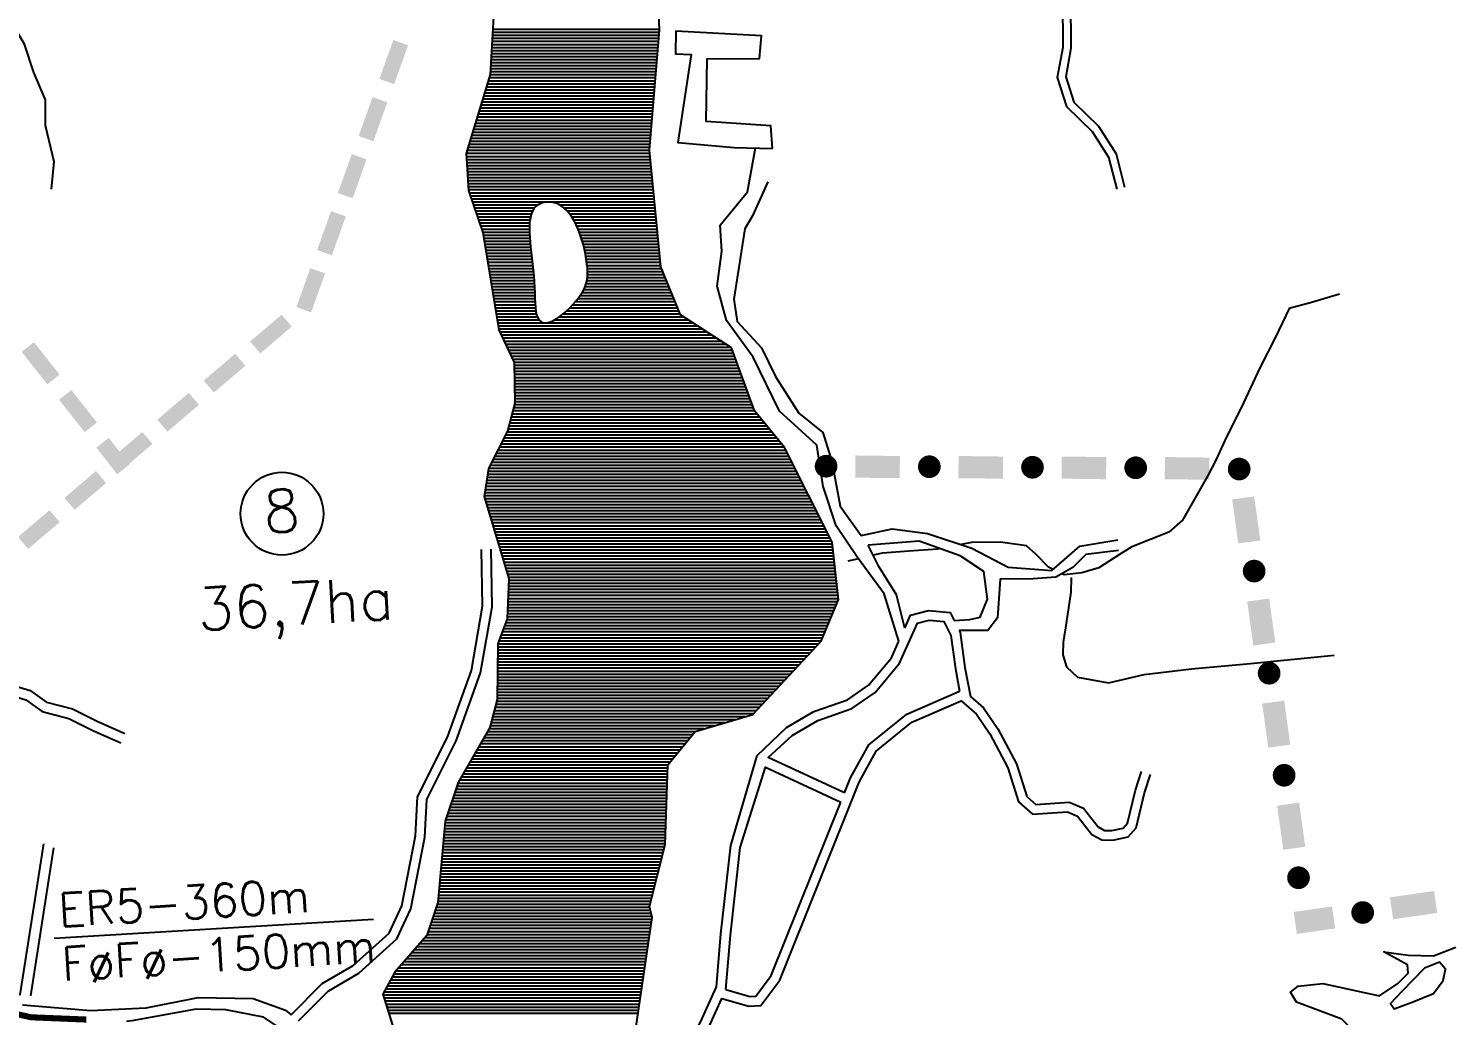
# Model space of a CAD drawing. Extents: x 682046 to 690153, y 7551609 to 7556947.
# Drawn here: x 687731 to 688903, y 7552521 to 7553336 of the extents above; entities that cross this region are included whole.
import ezdxf
from ezdxf.enums import TextEntityAlignment as Align

# ---------------------------------------------------------------- set-up
doc = ezdxf.new("R2010")
doc.units = 0
doc.header["$LTSCALE"] = 80
doc.header["$MEASUREMENT"] = 0
doc.linetypes.add('HIDDEN', pattern=[0.375, 0.25, -0.125])
for name, color, linetype in [('ESTACAO', 5, 'CONTINUOUS'), ('HATCH', 150, 'CONTINUOUS'), ('LIMITE-BACIA', 3, 'CONTINUOUS'), ('LIMITE-PROJETO', 1, 'CONTINUOUS'), ('RIO', 4, 'CONTINUOUS'), ('RODOVIA', 1, 'CONTINUOUS'), ('RUA', 7, 'CONTINUOUS'), ('TEXTO', 5, 'CONTINUOUS'), ('TEXTO2', 5, 'CONTINUOUS')]:
    doc.layers.add(name, color=color, linetype=linetype)
doc.styles.get("Standard").update_dxf_attribs({"font": 'ROMANSBR.SHX'})

# ---------------------------------------------------------------- blocks, each defined once
blk = doc.blocks.new('*X11')
at = {"layer": 'HATCH', "color": 0}
for p, q in [((688251.819281, 7553327.5), (688114.487858, 7553327.5)), ((688252.027208, 7553330), (688114.63267, 7553330)), ((688252.235134, 7553332.5), (688114.777482, 7553332.5)), ((688252.386037, 7553335), (688114.922293, 7553335)), ((688250.779648, 7553315), (688113.7638, 7553315)), ((688250.987575, 7553317.5), (688113.908612, 7553317.5)), ((688251.195501, 7553320), (688114.053423, 7553320)), ((688251.403428, 7553322.5), (688114.198235, 7553322.5)), ((688251.611354, 7553325), (688114.343047, 7553325)), ((688249.740015, 7553302.5), (688113.039741, 7553302.5)), ((688249.947942, 7553305), (688113.184553, 7553305)), ((688250.155868, 7553307.5), (688113.329365, 7553307.5)), ((688250.363795, 7553310), (688113.474177, 7553310)), ((688250.571721, 7553312.5), (688113.618988, 7553312.5)), ((688248.908309, 7553292.5), (688111.114889, 7553292.5)), ((688249.116235, 7553295), (688111.874272, 7553295)), ((688249.324162, 7553297.5), (688112.633655, 7553297.5)), ((688249.532088, 7553300), (688112.89493, 7553300)), ((688247.868676, 7553280), (688107.317976, 7553280)), ((688248.076602, 7553282.5), (688108.077358, 7553282.5)), ((688248.284529, 7553285), (688108.836741, 7553285)), ((688248.492455, 7553287.5), (688109.596124, 7553287.5)), ((688248.700382, 7553290), (688110.355507, 7553290)), ((688246.829043, 7553267.5), (688103.521062, 7553267.5)), ((688247.036969, 7553270), (688104.280445, 7553270)), ((688247.244896, 7553272.5), (688105.039827, 7553272.5)), ((688247.452822, 7553275), (688105.79921, 7553275)), ((688247.660749, 7553277.5), (688106.558593, 7553277.5)), ((688245.997336, 7553257.5), (688100.483531, 7553257.5)), ((688246.205263, 7553260), (688101.242914, 7553260)), ((688246.413189, 7553262.5), (688102.002296, 7553262.5)), ((688246.621116, 7553265), (688102.761679, 7553265)), ((688244.957703, 7553245), (688096.686617, 7553245)), ((688245.16563, 7553247.5), (688097.446, 7553247.5)), ((688245.373556, 7553250), (688098.205382, 7553250)), ((688245.581483, 7553252.5), (688098.964765, 7553252.5)), ((688245.78941, 7553255), (688099.724148, 7553255)), ((688244.454011, 7553232.5), (688092.902317, 7553232.5)), ((688244.209253, 7553235), (688093.649086, 7553235)), ((688244.333923, 7553237.5), (688094.408469, 7553237.5)), ((688244.54185, 7553240), (688095.167851, 7553240)), ((688244.749777, 7553242.5), (688095.927234, 7553242.5)), ((688244.698769, 7553230), (688093.069648, 7553230)), ((688244.943528, 7553227.5), (688093.236979, 7553227.5)), ((688245.188286, 7553225), (688093.40431, 7553225)), ((688245.433044, 7553222.5), (688093.571641, 7553222.5)), ((688245.677803, 7553220), (688093.738973, 7553220)), ((688245.922561, 7553217.5), (688093.906304, 7553217.5)), ((688246.167319, 7553215), (688094.073635, 7553215)), ((688246.412078, 7553212.5), (688094.240966, 7553212.5)), ((688246.656836, 7553210), (688094.408297, 7553210)), ((688246.901595, 7553207.5), (688094.575629, 7553207.5)), ((688247.146353, 7553205), (688094.74296, 7553205)), ((688247.391111, 7553202.5), (688094.910291, 7553202.5)), ((688247.63587, 7553200), (688095.667966, 7553200)), ((688247.880628, 7553197.5), (688096.502034, 7553197.5)), ((688248.125386, 7553195), (688097.336103, 7553195)), ((688160.697822, 7553192.5), (688098.170171, 7553192.5)), ((688151.924431, 7553190), (688099.004239, 7553190)), ((688149.214538, 7553187.5), (688099.838308, 7553187.5)), ((688147.708876, 7553185), (688100.672376, 7553185)), ((688248.370145, 7553192.5), (688161.820357, 7553192.5)), ((688248.614903, 7553190), (688170.333825, 7553190)), ((688248.859661, 7553187.5), (688173.796623, 7553187.5)), ((688249.10442, 7553185), (688176.358709, 7553185)), ((688146.724295, 7553182.5), (688101.506445, 7553182.5)), ((688146.031995, 7553180), (688102.340513, 7553180)), ((688145.551399, 7553177.5), (688103.174582, 7553177.5)), ((688145.261513, 7553175), (688104.00865, 7553175)), ((688249.349178, 7553182.5), (688178.433863, 7553182.5)), ((688249.593936, 7553180), (688180.21499, 7553180)), ((688249.838695, 7553177.5), (688181.749517, 7553177.5)), ((688250.083453, 7553175), (688183.097229, 7553175)), ((688145.10227, 7553172.5), (688104.842719, 7553172.5)), ((688145.048368, 7553170), (688105.676787, 7553170)), ((688145.096969, 7553167.5), (688106.510749, 7553167.5)), ((688145.213823, 7553165), (688106.924685, 7553165)), ((688145.380512, 7553162.5), (688107.338622, 7553162.5)), ((688250.328211, 7553172.5), (688184.312592, 7553172.5)), ((688250.57297, 7553170), (688185.42481, 7553170)), ((688250.817728, 7553167.5), (688186.387089, 7553167.5)), ((688251.062486, 7553165), (688187.278605, 7553165)), ((688251.307245, 7553162.5), (688188.107261, 7553162.5)), ((688145.598065, 7553160), (688107.752558, 7553160)), ((688145.854053, 7553157.5), (688108.166495, 7553157.5)), ((688146.123514, 7553155), (688108.580432, 7553155)), ((688146.416712, 7553152.5), (688108.994368, 7553152.5)), ((688146.712699, 7553150), (688109.408305, 7553150)), ((688251.552003, 7553160), (688188.836455, 7553160)), ((688251.796761, 7553157.5), (688189.533764, 7553157.5)), ((688252.04152, 7553155), (688190.152423, 7553155)), ((688252.286278, 7553152.5), (688190.726478, 7553152.5)), ((688252.531037, 7553150), (688191.254224, 7553150)), ((688147.014603, 7553147.5), (688109.822242, 7553147.5)), ((688147.313533, 7553145), (688110.236178, 7553145)), ((688147.608933, 7553142.5), (688110.650115, 7553142.5)), ((688147.893179, 7553140), (688111.064052, 7553140)), ((688252.775795, 7553147.5), (688191.711267, 7553147.5)), ((688253.020553, 7553145), (688192.136495, 7553145)), ((688253.265312, 7553142.5), (688192.483353, 7553142.5)), ((688253.51007, 7553140), (688192.770804, 7553140)), ((688148.167897, 7553137.5), (688111.477988, 7553137.5)), ((688148.421895, 7553135), (688111.891925, 7553135)), ((688148.661601, 7553132.5), (688112.305862, 7553132.5)), ((688148.86893, 7553130), (688112.719798, 7553130)), ((688149.058025, 7553127.5), (688113.133735, 7553127.5)), ((688258.288031, 7553127.5), (688192.561206, 7553127.5)), ((688257.264531, 7553130), (688192.93823, 7553130)), ((688254.194032, 7553137.5), (688192.999724, 7553137.5)), ((688256.241031, 7553132.5), (688193.108358, 7553132.5)), ((688255.217532, 7553135), (688193.120269, 7553135)), ((688149.204158, 7553125), (688113.547671, 7553125)), ((688149.332595, 7553122.5), (688113.961608, 7553122.5)), ((688149.427906, 7553120), (688114.375545, 7553120)), ((688149.516009, 7553117.5), (688114.789481, 7553117.5)), ((688149.593879, 7553115), (688115.203418, 7553115)), ((688263.405529, 7553115), (688186.623626, 7553115)), ((688262.382029, 7553117.5), (688188.325335, 7553117.5)), ((688261.35853, 7553120), (688189.803446, 7553120)), ((688260.33503, 7553122.5), (688191.01306, 7553122.5)), ((688259.31153, 7553125), (688191.930276, 7553125)), ((688149.678473, 7553112.5), (688115.617355, 7553112.5)), ((688149.780698, 7553110), (688116.031291, 7553110)), ((688149.927835, 7553107.5), (688116.445228, 7553107.5)), ((688150.121147, 7553105), (688116.859165, 7553105)), ((688267.499528, 7553105), (688178.104408, 7553105)), ((688266.476028, 7553107.5), (688180.483963, 7553107.5)), ((688265.452528, 7553110), (688182.69169, 7553110)), ((688264.429029, 7553112.5), (688184.739167, 7553112.5)), ((688150.419689, 7553102.5), (688117.273101, 7553102.5)), ((688150.907537, 7553100), (688117.687038, 7553100)), ((688151.699281, 7553097.5), (688118.100975, 7553097.5)), ((688153.181918, 7553095), (688118.514911, 7553095)), ((688280.521469, 7553092.5), (688118.928848, 7553092.5)), ((688276.677781, 7553095), (688165.442747, 7553095)), ((688272.834093, 7553097.5), (688169.422558, 7553097.5)), ((688269.546527, 7553100), (688172.674079, 7553100)), ((688268.523027, 7553102.5), (688175.522447, 7553102.5)), ((688284.365157, 7553090), (688119.342785, 7553090)), ((688288.208845, 7553087.5), (688119.756721, 7553087.5)), ((688292.052533, 7553085), (688120.801174, 7553085)), ((688295.896221, 7553082.5), (688121.959873, 7553082.5)), ((688299.739908, 7553080), (688123.118571, 7553080)), ((688303.583596, 7553077.5), (688124.277269, 7553077.5)), ((688307.427284, 7553075), (688125.435968, 7553075)), ((688311.270972, 7553072.5), (688126.594666, 7553072.5)), ((688312.63451, 7553070), (688127.753364, 7553070)), ((688313.55765, 7553067.5), (688128.912063, 7553067.5)), ((688314.480789, 7553065), (688130.070761, 7553065)), ((688315.403928, 7553062.5), (688131.229459, 7553062.5)), ((688316.327067, 7553060), (688132.381895, 7553060)), ((688317.250206, 7553057.5), (688132.430025, 7553057.5)), ((688318.173345, 7553055), (688132.478155, 7553055)), ((688319.096485, 7553052.5), (688132.526285, 7553052.5)), ((688320.019624, 7553050), (688132.574416, 7553050)), ((688320.942763, 7553047.5), (688132.622546, 7553047.5)), ((688321.865902, 7553045), (688132.670676, 7553045)), ((688322.789041, 7553042.5), (688132.718806, 7553042.5)), ((688323.71218, 7553040), (688132.766936, 7553040)), ((688324.635319, 7553037.5), (688132.815066, 7553037.5)), ((688325.558459, 7553035), (688132.863197, 7553035)), ((688330.174154, 7553022.5), (688132.03154, 7553022.5)), ((688329.251015, 7553025), (688132.683008, 7553025)), ((688326.481598, 7553032.5), (688132.911327, 7553032.5)), ((688327.404737, 7553030), (688132.959457, 7553030)), ((688328.327876, 7553027.5), (688133.007587, 7553027.5)), ((688339.271918, 7553010), (688128.774204, 7553010)), ((688337.244073, 7553012.5), (688129.425671, 7553012.5)), ((688335.216227, 7553015), (688130.077138, 7553015)), ((688333.188382, 7553017.5), (688130.728606, 7553017.5)), ((688331.160536, 7553020), (688131.380073, 7553020)), ((688349.411146, 7552997.5), (688124.035685, 7552997.5)), ((688347.383301, 7553000), (688125.316901, 7553000)), ((688345.355455, 7553002.5), (688126.598116, 7553002.5)), ((688343.32761, 7553005), (688127.471269, 7553005)), ((688341.299764, 7553007.5), (688128.122736, 7553007.5)), ((688356.789366, 7552987.5), (688118.910822, 7552987.5)), ((688355.494683, 7552990), (688120.192037, 7552990)), ((688353.466838, 7552992.5), (688121.473253, 7552992.5)), ((688351.438992, 7552995), (688122.754469, 7552995)), ((688363.101758, 7552975), (688112.504742, 7552975)), ((688361.839279, 7552977.5), (688113.785958, 7552977.5)), ((688360.576801, 7552980), (688115.067174, 7552980)), ((688359.314323, 7552982.5), (688116.34839, 7552982.5)), ((688358.051844, 7552985), (688117.629606, 7552985)), ((688369.41415, 7552962.5), (688109.701492, 7552962.5)), ((688368.151671, 7552965), (688110.084026, 7552965)), ((688366.889193, 7552967.5), (688110.466561, 7552967.5)), ((688365.626715, 7552970), (688110.849095, 7552970)), ((688364.364236, 7552972.5), (688111.23163, 7552972.5)), ((688374.464063, 7552952.5), (688108.171353, 7552952.5)), ((688373.201585, 7552955), (688108.553888, 7552955)), ((688371.939106, 7552957.5), (688108.936422, 7552957.5)), ((688370.676628, 7552960), (688109.318957, 7552960)), ((688375.726541, 7552950), (688107.788819, 7552950)), ((688376.98902, 7552947.5), (688108.283333, 7552947.5)), ((688378.251498, 7552945), (688109.041046, 7552945)), ((688379.513977, 7552942.5), (688109.798759, 7552942.5)), ((688380.776455, 7552940), (688110.556472, 7552940)), ((688382.038933, 7552937.5), (688111.314185, 7552937.5)), ((688383.301412, 7552935), (688112.071898, 7552935)), ((688384.56389, 7552932.5), (688112.829611, 7552932.5)), ((688385.826368, 7552930), (688113.587324, 7552930)), ((688387.088847, 7552927.5), (688114.345037, 7552927.5)), ((688388.351325, 7552925), (688115.10275, 7552925)), ((688389.613803, 7552922.5), (688115.860463, 7552922.5)), ((688390.876282, 7552920), (688116.618176, 7552920)), ((688392.13876, 7552917.5), (688117.375889, 7552917.5)), ((688393.401239, 7552915), (688118.133602, 7552915)), ((688394.663717, 7552912.5), (688118.891315, 7552912.5)), ((688395.298747, 7552910), (688119.649028, 7552910)), ((688395.575579, 7552907.5), (688120.406741, 7552907.5)), ((688395.852412, 7552905), (688121.164454, 7552905)), ((688396.129244, 7552902.5), (688121.922167, 7552902.5)), ((688396.406077, 7552900), (688122.67988, 7552900)), ((688396.682909, 7552897.5), (688123.437593, 7552897.5)), ((688396.959742, 7552895), (688124.195306, 7552895)), ((688397.236574, 7552892.5), (688124.953019, 7552892.5)), ((688397.513407, 7552890), (688125.710732, 7552890)), ((688397.790239, 7552887.5), (688126.468445, 7552887.5)), ((688398.067071, 7552885), (688127.226158, 7552885)), ((688398.343904, 7552882.5), (688127.983871, 7552882.5)), ((688399.728066, 7552870), (688127.679, 7552870)), ((688399.451234, 7552872.5), (688127.788631, 7552872.5)), ((688399.174401, 7552875), (688127.898262, 7552875)), ((688398.897569, 7552877.5), (688128.007894, 7552877.5)), ((688398.620736, 7552880), (688128.117525, 7552880)), ((688397.548388, 7552857.5), (688127.130844, 7552857.5)), ((688398.595997, 7552860), (688127.240475, 7552860)), ((688399.643607, 7552862.5), (688127.350106, 7552862.5)), ((688400.281731, 7552865), (688127.459737, 7552865)), ((688400.004899, 7552867.5), (688127.569369, 7552867.5)), ((688393.357951, 7552847.5), (688126.415268, 7552847.5)), ((688394.40556, 7552850), (688126.80195, 7552850)), ((688395.45317, 7552852.5), (688126.911581, 7552852.5)), ((688396.500779, 7552855), (688127.021212, 7552855)), ((688388.119905, 7552835), (688121.83269, 7552835)), ((688389.167514, 7552837.5), (688122.749205, 7552837.5)), ((688390.215123, 7552840), (688123.665721, 7552840)), ((688391.262733, 7552842.5), (688124.582237, 7552842.5)), ((688392.310342, 7552845), (688125.498752, 7552845)), ((688379.098153, 7552822.5), (688119.039383, 7552822.5)), ((688381.43094, 7552825), (688119.080158, 7552825)), ((688383.763727, 7552827.5), (688119.120933, 7552827.5)), ((688386.024686, 7552830), (688119.999659, 7552830)), ((688387.072296, 7552832.5), (688120.916174, 7552832.5)), ((688367.434218, 7552810), (688118.83551, 7552810)), ((688369.767005, 7552812.5), (688118.876284, 7552812.5)), ((688372.099792, 7552815), (688118.917059, 7552815)), ((688374.432579, 7552817.5), (688118.957834, 7552817.5)), ((688376.765366, 7552820), (688118.998608, 7552820)), ((688358.10307, 7552800), (688118.672411, 7552800)), ((688360.435857, 7552802.5), (688118.713186, 7552802.5)), ((688362.768644, 7552805), (688118.75396, 7552805)), ((688365.101431, 7552807.5), (688118.794735, 7552807.5)), ((688346.439135, 7552787.5), (688118.468537, 7552787.5)), ((688348.771922, 7552790), (688118.509312, 7552790)), ((688351.104709, 7552792.5), (688118.550087, 7552792.5)), ((688353.437496, 7552795), (688118.590861, 7552795)), ((688355.770283, 7552797.5), (688118.631636, 7552797.5)), ((688334.775201, 7552775), (688116.604843, 7552775)), ((688337.107987, 7552777.5), (688117.256311, 7552777.5)), ((688339.440774, 7552780), (688117.907778, 7552780)), ((688341.773561, 7552782.5), (688118.386988, 7552782.5)), ((688344.106348, 7552785), (688118.427763, 7552785)), ((688314.842906, 7552765), (688113.998974, 7552765)), ((688323.360199, 7552767.5), (688114.650441, 7552767.5)), ((688330.109627, 7552770), (688115.301909, 7552770)), ((688332.442414, 7552772.5), (688115.953376, 7552772.5)), ((688279.603235, 7552752.5), (688108.858226, 7552752.5)), ((688281.652078, 7552755), (688110.293517, 7552755)), ((688289.291028, 7552757.5), (688111.728807, 7552757.5)), ((688297.808321, 7552760), (688112.696039, 7552760)), ((688306.325614, 7552762.5), (688113.347507, 7552762.5)), ((688269.35902, 7552740), (688101.681774, 7552740)), ((688271.407863, 7552742.5), (688103.117065, 7552742.5)), ((688273.456706, 7552745), (688104.552355, 7552745)), ((688275.505549, 7552747.5), (688105.987645, 7552747.5)), ((688277.554392, 7552750), (688107.422936, 7552750)), ((688261.163649, 7552730), (688095.940612, 7552730)), ((688263.212492, 7552732.5), (688097.375903, 7552732.5)), ((688265.261334, 7552735), (688098.811193, 7552735)), ((688267.310177, 7552737.5), (688100.246484, 7552737.5)), ((688258.982023, 7552717.5), (688088.76416, 7552717.5)), ((688259.064001, 7552720), (688090.199451, 7552720)), ((688259.145979, 7552722.5), (688091.634741, 7552722.5)), ((688259.227958, 7552725), (688093.070031, 7552725)), ((688259.309936, 7552727.5), (688094.505322, 7552727.5)), ((688258.572132, 7552705), (688083.506232, 7552705)), ((688258.65411, 7552707.5), (688084.356846, 7552707.5)), ((688258.736088, 7552710), (688085.207459, 7552710)), ((688258.818067, 7552712.5), (688086.058072, 7552712.5)), ((688258.900045, 7552715), (688087.32887, 7552715)), ((688258.244219, 7552695), (688080.10378, 7552695)), ((688258.326198, 7552697.5), (688080.954393, 7552697.5)), ((688258.408176, 7552700), (688081.805006, 7552700)), ((688258.490154, 7552702.5), (688082.655619, 7552702.5)), ((688257.834329, 7552682.5), (688075.850714, 7552682.5)), ((688257.916307, 7552685), (688076.701328, 7552685)), ((688257.998285, 7552687.5), (688077.551941, 7552687.5)), ((688258.080263, 7552690), (688078.402554, 7552690)), ((688258.162241, 7552692.5), (688079.253167, 7552692.5)), ((688257.424438, 7552670), (688074.463045, 7552670)), ((688257.506416, 7552672.5), (688074.684027, 7552672.5)), ((688257.588394, 7552675), (688074.90501, 7552675)), ((688257.670372, 7552677.5), (688075.125993, 7552677.5)), ((688257.75235, 7552680), (688075.346975, 7552680)), ((688256.671895, 7552660), (688073.579114, 7552660)), ((688257.178503, 7552662.5), (688073.800096, 7552662.5)), ((688257.260481, 7552665), (688074.021079, 7552665)), ((688257.342459, 7552667.5), (688074.242062, 7552667.5)), ((688253.519544, 7552647.5), (688072.4742, 7552647.5)), ((688254.150014, 7552650), (688072.695183, 7552650)), ((688254.780484, 7552652.5), (688072.916166, 7552652.5)), ((688255.410955, 7552655), (688073.137148, 7552655)), ((688256.041425, 7552657.5), (688073.358131, 7552657.5)), ((688250.367192, 7552635), (688071.369287, 7552635)), ((688250.997663, 7552637.5), (688071.590269, 7552637.5)), ((688251.628133, 7552640), (688071.811252, 7552640)), ((688252.258603, 7552642.5), (688072.032235, 7552642.5)), ((688252.889073, 7552645), (688072.253217, 7552645)), ((688247.214841, 7552622.5), (688070.264373, 7552622.5)), ((688247.845311, 7552625), (688070.485356, 7552625)), ((688248.475781, 7552627.5), (688070.706338, 7552627.5)), ((688249.106252, 7552630), (688070.927321, 7552630)), ((688249.736722, 7552632.5), (688071.148304, 7552632.5)), ((688244.692959, 7552612.5), (688068.951969, 7552612.5)), ((688245.32343, 7552615), (688069.601425, 7552615)), ((688245.9539, 7552617.5), (688069.822408, 7552617.5)), ((688246.58437, 7552620), (688070.04339, 7552620)), ((688246.084155, 7552600), (688064.757177, 7552600)), ((688246.169815, 7552602.5), (688065.596135, 7552602.5)), ((688245.579229, 7552605), (688066.435094, 7552605)), ((688244.988643, 7552607.5), (688067.274052, 7552607.5)), ((688244.398057, 7552610), (688068.113011, 7552610)), ((688244.254875, 7552587.5), (688060.562384, 7552587.5)), ((688244.620731, 7552590), (688061.401343, 7552590)), ((688244.986587, 7552592.5), (688062.240301, 7552592.5)), ((688245.352443, 7552595), (688063.07926, 7552595)), ((688245.718299, 7552597.5), (688063.918218, 7552597.5)), ((688242.791451, 7552577.5), (688052.167393, 7552577.5)), ((688243.157307, 7552580), (688054.353725, 7552580)), ((688243.523163, 7552582.5), (688056.540057, 7552582.5)), ((688243.889019, 7552585), (688058.726389, 7552585)), ((688240.96217, 7552565), (688041.235732, 7552565)), ((688241.328026, 7552567.5), (688043.422064, 7552567.5)), ((688241.693882, 7552570), (688045.608396, 7552570)), ((688242.059738, 7552572.5), (688047.794728, 7552572.5)), ((688242.425594, 7552575), (688049.98106, 7552575)), ((688239.13289, 7552552.5), (688031.638298, 7552552.5)), ((688239.498746, 7552555), (688033.003718, 7552555)), ((688239.864602, 7552557.5), (688034.676735, 7552557.5)), ((688240.230458, 7552560), (688036.863067, 7552560)), ((688240.596314, 7552562.5), (688039.0494, 7552562.5)), ((688237.669466, 7552542.5), (688026.176618, 7552542.5)), ((688238.035322, 7552545), (688027.542038, 7552545)), ((688238.401178, 7552547.5), (688028.907458, 7552547.5)), ((688238.767034, 7552550), (688030.272878, 7552550)), ((688236.937753, 7552537.5), (688024.250731, 7552537.5)), ((688237.303609, 7552540), (688024.811198, 7552540)), ((688236.571897, 7552535), (688025.034869, 7552535)), ((688236.206041, 7552532.5), (688025.819006, 7552532.5)), ((688235.840185, 7552530), (688026.603144, 7552530)), ((688235.474329, 7552527.5), (688027.387282, 7552527.5)), ((688235.108473, 7552525), (688028.171419, 7552525)), ((688234.742617, 7552522.5), (688028.955557, 7552522.5))]:
    blk.add_line(p, q, dxfattribs=at)
blk = doc.blocks.new('R')
at = {"layer": 'LIMITE-PROJETO', "const_width": 18.7}
blk.add_lwpolyline([(-75.231719, 0.286312, 1), (-93.931208, 0.424584, 1)], format="xyb", close=True, dxfattribs=at)
at = {"layer": 'LIMITE-PROJETO'}
blk.add_solid([(36.916794, 17.721334), (36.646701, -18.805257), (-36.376609, 18.263295), (-36.646701, -18.263295)], dxfattribs=at)
blk = doc.blocks.new('R1')
at = {"layer": 'LIMITE-BACIA', "xscale": 0.5, "yscale": 0.5, "zscale": 0.5}
blk.add_blockref('R', (0, 0.270981), dxfattribs=at)
blk = doc.blocks.new('C')
at = {"layer": 'LIMITE-BACIA'}
blk.add_solid([(-33.924369, -12.897837), (-34.049212, 12.897837), (34.174054, -12.568263), (34.049212, 13.227411)], dxfattribs=at)
blk = doc.blocks.new('G1')
at = {"layer": 'LIMITE-BACIA', "xscale": 0.5, "yscale": 0.5, "zscale": 0.5}
blk.add_blockref('C', (-0.062421, 0), dxfattribs=at)

msp = doc.modelspace()

# ---------------------------------------------------------------- linework, layer by layer
at = {"layer": 'ESTACAO', "linetype": 'HIDDEN', "const_width": 5.012183}
msp.add_lwpolyline([(687462.796259, 7552675.629543), (687483.768124, 7552644.439957), (687527.817921, 7552594.883717), (687597.768608, 7552558.160728), (687681.295647, 7552531.260939), (687733.461376, 7552519.311734), (687779.28306, 7552517.428376)], dxfattribs=at)
at = {"layer": 'LIMITE-BACIA'}
msp.add_solid([(687814.834217, 7552975.750409), (687804.685203, 7552967.739959), (687797.720603, 7552997.816496), (687787.57159, 7552989.806046)], dxfattribs=at)
at = {"layer": 'LIMITE-PROJETO', "const_width": 9.372782}
msp.add_lwpolyline([(688784.776554, 7552635.216415, 1), (688775.499844, 7552633.877869, 1)], format="xyb", close=True, dxfattribs=at)
at = {"layer": 'LIMITE-PROJETO'}
msp.add_solid([(688807.776641, 7552610.780783), (688810.391286, 7552592.66015), (688776.137401, 7552606.30685), (688778.752046, 7552588.186217)], dxfattribs=at)
at = {"layer": 'RIO'}
for points in [[(687750.393653, 7553203.312674), (687752.780058, 7553225.82662), (687745.41883, 7553255.741994), (687745.433316, 7553277.058754), (687735.937669, 7553299.527789), (687728.244232, 7553323.025507), (687708.803564, 7553354.820142), (687695.547851, 7553384.974645), (687685.93024, 7553408.274974), (687676.237205, 7553432.668184), (687676.956221, 7553462.495276), (687689.576574, 7553506.126964), (687712.175631, 7553531.521514), (687739.516897, 7553547.166803), (687774.617426, 7553553.335643), (687800.329786, 7553559.825464), (687832.70853, 7553556.763413), (687881.523745, 7553530.807037), (687916.474967, 7553507.317288), (687937.940946, 7553492.973408), (687973.946564, 7553486.027697), (688016.912292, 7553492.416381), (688074.069239, 7553496.608562)], [(688814.019553, 7553116.563652), (688790.92304, 7553109.608429), (688772.477284, 7553104.524411), (688761.254766, 7553080.883902), (688748.136957, 7553055.691539), (688732.791649, 7553022.52967), (688720.830916, 7552999.290366), (688711.876008, 7552979.294388), (688704.962439, 7552966.221577), (688695.519673, 7552949.550777), (688684.472087, 7552929.92712), (688672.960728, 7552919.831251), (688642.469217, 7552907.714956), (688632.440715, 7552901.403238), (688615.136912, 7552890.355621), (688601.14077, 7552886.439319), (688586.584783, 7552884.760902), (688584.818476, 7552885.624818)], [(688484.221323, 7552906.359003), (688482.453514, 7552906.02087), (688458.380163, 7552904.342453), (688436.546173, 7552902.664036), (688429.033544, 7552900.897532)], [(688577.610447, 7552889.150325), (688573.662736, 7552891.081184), (688563.642291, 7552901.499664), (688555.464167, 7552908.621849), (688534.13618, 7552911.606848), (688510.063953, 7552911.30198), (688501.650257, 7552909.692674)], [(688416.72899, 7552898.004266), (688407.994063, 7552895.950354)], [(688592.285491, 7552882.452168), (688592.022277, 7552870.355072), (688587.856119, 7552840.871418), (688585.761811, 7552829.100102), (688585.516254, 7552818.619055), (688588.595874, 7552808.625865), (688597.634177, 7552800.27118), (688623.222944, 7552795.448659), (688652.783653, 7552802.333258), (688691.668332, 7552807.019241), (688740.510889, 7552811.552748), (688809.473018, 7552818.443687)]]:
    msp.add_lwpolyline(points, dxfattribs=at)
at = {"layer": 'RIO', "linetype": 'CONTINUOUS'}
for points in [[(688229.629777, 7552487.562494), (688246.342831, 7552601.767608), (688244.235753, 7552610.687044), (688257.159991, 7552661.935441), (688259.318069, 7552727.748022), (688281.930287, 7552755.339472), (688329.44279, 7552769.285365), (688385.966136, 7552829.860277), (688400.367321, 7552864.227062), (688395.122519, 7552911.591465), (688355.580009, 7552989.894807), (688331.044446, 7553020.14312), (688311.850574, 7553072.123017), (688269.748354, 7553099.507017), (688253.616787, 7553138.90998), (688244.164238, 7553235.45979), (688252.404121, 7553334.531811), (688248.671102, 7553431.179255)], [(688116.940342, 7553369.839184), (688112.77756, 7553297.973758), (688092.900039, 7553232.534027), (688094.929464, 7553202.213553), (688106.510643, 7553167.500639), (688119.820218, 7553087.116504), (688132.381623, 7553060.014098), (688133.030076, 7553026.331871), (688127.049132, 7553003.380054), (688111.235079, 7552972.522542), (688107.70052, 7552949.422934), (688128.196405, 7552881.798764), (688126.729961, 7552848.358397), (688119.122692, 7552827.607879), (688118.375487, 7552781.794827), (688112.307017, 7552758.50713), (688086.297382, 7552713.203347), (688075.468719, 7552681.377293), (688069.53366, 7552614.233373), (688060.344243, 7552586.849963), (688033.857514, 7552556.563247), (688023.957092, 7552538.436184), (688037.246697, 7552496.06606)]]:
    msp.add_lwpolyline(points, dxfattribs=at)
msp.add_lwpolyline([(688187.52254, 7553116.244472), (688189.150987, 7553118.791273), (688190.479501, 7553121.25244), (688191.522947, 7553123.692209), (688192.296187, 7553126.174815), (688192.814087, 7553128.764493), (688193.091509, 7553131.525481), (688193.143317, 7553134.522013), (688192.984375, 7553137.818326), (688192.628439, 7553141.454288), (688192.084841, 7553145.372293), (688191.361806, 7553149.490369), (688190.467556, 7553153.726544), (688189.410318, 7553157.998845), (688188.198314, 7553162.225299), (688186.83977, 7553166.323933), (688185.34291, 7553170.212776), (688183.716962, 7553173.822251), (688181.975175, 7553177.132366), (688180.131801, 7553180.135529), (688178.201093, 7553182.824145), (688176.197303, 7553185.19062), (688174.134684, 7553187.22736), (688172.027489, 7553188.926771), (688169.88997, 7553190.281259), (688167.738119, 7553191.289943), (688165.594882, 7553191.978801), (688163.484945, 7553192.380524), (688161.432994, 7553192.527803), (688159.463715, 7553192.453328), (688157.601792, 7553192.189791), (688155.871913, 7553191.769883), (688154.298762, 7553191.226294), (688152.90029, 7553190.585105), (688151.667504, 7553189.845952), (688150.584676, 7553189.00186), (688149.636079, 7553188.045855), (688148.805983, 7553186.970961), (688148.078661, 7553185.770204), (688147.438385, 7553184.436609), (688146.869426, 7553182.963202), (688146.360571, 7553181.339137), (688145.918659, 7553179.538091), (688145.555043, 7553177.529867), (688145.281077, 7553175.284271), (688145.108115, 7553172.771108), (688145.047509, 7553169.960183), (688145.110614, 7553166.821301), (688145.308783, 7553163.324268), (688145.645545, 7553159.454395), (688146.093136, 7553155.259021), (688146.61597, 7553150.800994), (688147.178457, 7553146.143159), (688147.74501, 7553141.348364), (688148.280042, 7553136.479454), (688148.747964, 7553131.599275), (688149.113189, 7553126.770675), (688149.355442, 7553122.055293), (688149.515699, 7553117.509947), (688149.650249, 7553113.190244), (688149.815381, 7553109.151796), (688150.067384, 7553105.450213), (688150.462548, 7553102.141103), (688151.05716, 7553099.280078), (688151.907511, 7553096.922748), (688153.056083, 7553095.11177), (688154.49014, 7553093.838), (688156.183138, 7553093.07934), (688158.108534, 7553092.813694), (688160.239784, 7553093.018966), (688162.550347, 7553093.673058), (688165.013677, 7553094.753874), (688167.603234, 7553096.239317), (688170.288262, 7553098.099881), (688173.021162, 7553100.276425), (688175.750125, 7553102.7024), (688178.423341, 7553105.311254), (688180.989, 7553108.036439), (688183.395293, 7553110.811403), (688185.59041, 7553113.569598)], close=True, dxfattribs=at)
at = {"layer": 'RODOVIA', "linetype": 'CONTINUOUS'}
for points in [[(687726.654116, 7552529.588765), (687782.827554, 7552524.987653), (687828.583648, 7552526.982706), (687871.60932, 7552535.689115), (687916.997052, 7552534.948846), (687943.793782, 7552525.063888), (687948.387199, 7552521.372764)], [(687978.86605, 7552483.778812), (687925.411712, 7552519.481495), (687894.321738, 7552525.582334), (687869.950659, 7552525.979823), (687816.911747, 7552516.46583), (687812.422063, 7552515.931009)]]:
    msp.add_lwpolyline(points, dxfattribs=at)
at = {"layer": 'RUA'}
for points in [[(688481.836089, 7553458.956276), (688511.424284, 7553474.40139), (688535.567902, 7553479.689564), (688562.721293, 7553476.610755), (688579.552475, 7553463.048549), (688585.816717, 7553442.658748), (688585.906383, 7553404.718768), (688582.496869, 7553382.457423), (688585.184448, 7553360.604157), (688585.437241, 7553320.226983), (688580.971453, 7553295.446798), (688588.699809, 7553271.482811), (688609.678605, 7553250.853821), (688623.340925, 7553229.735136), (688630.013008, 7553203.25231)], [(688483.355957, 7553467.38987), (688509.09177, 7553480.82403), (688535.215446, 7553486.545897), (688565.439069, 7553483.118968), (688585.41752, 7553467.02076), (688592.587285, 7553443.683525), (688592.680573, 7553404.211064), (688589.333316, 7553382.356205), (688591.954821, 7553361.040192), (688592.214003, 7553319.642598), (688587.937558, 7553295.913057), (688594.635106, 7553275.145387), (688614.959764, 7553255.159628), (688629.635338, 7553232.474694), (688636.580746, 7553204.906985)], [(688450.214937, 7552829.950451), (688438.136725, 7552868.887519), (688415.952662, 7552899.060154), (688398.357973, 7552925.223067), (688387.549237, 7552957.596066), (688382.380208, 7552991.785528), (688351.68864, 7553019.949777), (688329.979654, 7553064.544001), (688307.795592, 7553094.716636), (688300.142306, 7553122.983909), (688303.960204, 7553152.018978), (688302.521933, 7553173.50737), (688325.172301, 7553200.925001), (688331.70787, 7553237.176966)], [(688341.899655, 7553209.239473), (688329.382484, 7553181.061124), (688322.884186, 7553170.55334), (688313.814492, 7553112.387228), (688316.494893, 7553093.859917), (688336.669722, 7553072.186652), (688348.337048, 7553048.504974), (688367.653315, 7553018.14039), (688387.444607, 7553002.197338), (688394.810239, 7552978.227737), (688401.604935, 7552941.269143), (688419.028675, 7552917.261096), (688444.626277, 7552922.564009), (688473.687804, 7552918.753258), (688510.494102, 7552906.827031), (688540.488734, 7552891.07206), (688576.553724, 7552888.224949), (688599.683489, 7552908.479772), (688631.037505, 7552913.456316)], [(687948.387199, 7552521.372764), (687974.045068, 7552547.143986), (687999.541665, 7552562.08652), (688029.348104, 7552588.887118), (688039.774474, 7552611.242318), (688051.056381, 7552669.052773), (688052.610044, 7552701.295173), (688077.40831, 7552750.549778), (688097.165351, 7552805.762719), (688106.433458, 7552858.760593), (688105.642818, 7552905.740826)], [(687954.492363, 7552516.46685), (687978.852674, 7552540.934781), (688004.161158, 7552555.767069), (688035.735279, 7552584.157086), (688047.235492, 7552608.814716), (688058.808069, 7552668.114616), (688060.309321, 7552699.269365), (688084.579572, 7552747.47522), (688104.722137, 7552803.765543), (688114.232697, 7552858.149844), (688113.429573, 7552905.871871)], [(688495.815272, 7552846.846501), (688508.689783, 7552847.708224), (688517.197286, 7552849.716637), (688523.40793, 7552864.522095), (688520.439877, 7552887.347052), (688500.840355, 7552900.424971), (688466.901826, 7552912.543145), (688424.764507, 7552909.32534)], [(688455.076124, 7552840.784251), (688448.269896, 7552868.126772), (688433.734774, 7552891.616502), (688433.734774, 7552891.616502), (688424.764507, 7552909.32534)], [(688631.612813, 7552904.86097), (688604.464608, 7552901.604888), (688593.664617, 7552890.809181), (688579.805059, 7552882.686658), (688561.164357, 7552881.43899), (688533.824409, 7552881.048044), (688531.632179, 7552849.243816), (688523.699957, 7552838.640055), (688499.904041, 7552838.632292)], [(688405.352086, 7552704.794836), (688342.341415, 7552733.863413), (688362.051429, 7552752.116055), (688383.15195, 7552764.4853), (688411.397698, 7552774.344526), (688430.447245, 7552787.572561), (688450.751291, 7552811.841475), (688465.496474, 7552844.703078), (688475.286739, 7552847.350542), (688487.327099, 7552846.164256), (688493.08508, 7552834.59665), (688496.928126, 7552806.963537), (688500.328548, 7552788.73763)], [(688455.076124, 7552840.784251), (688459.819052, 7552851.354497), (688474.621086, 7552855.357235), (688492.453455, 7552853.600286), (688495.815272, 7552846.846501)], [(687492.119358, 7552655.787108), (687538.250845, 7552688.848874), (687555.403106, 7552710.942931), (687571.861372, 7552726.008532), (687597.205907, 7552747.487252), (687611.035507, 7552767.031585), (687634.135252, 7552804.651394), (687647.964851, 7552824.195727), (687663.574004, 7552834.54982), (687672.847992, 7552835.170551), (687682.897379, 7552824.206503), (687695.73051, 7552806.446774), (687713.972172, 7552794.86739), (687732.985387, 7552789.157987), (687746.434993, 7552779.585203), (687767.766696, 7552774.030983), (687788.249324, 7552763.765257), (687811.050459, 7552753.654715)], [(688499.904041, 7552838.632292), (688500.734859, 7552836.963204), (688504.730449, 7552808.233232), (688509.185628, 7552784.353938)], [(687553.029439, 7552694.1135), (687561.634374, 7552705.197632), (687577.444637, 7552719.670063), (687603.48202, 7552741.73595), (687618.088381, 7552762.378022), (687641.188126, 7552799.997832), (687653.947678, 7552818.029946), (687666.374476, 7552826.273074), (687669.363721, 7552826.473151), (687676.339796, 7552818.862137), (687689.835212, 7552800.185874), (687710.4287, 7552787.113605), (687729.222769, 7552781.470009), (687742.803543, 7552771.803867), (687764.777886, 7552766.082319), (687784.643605, 7552756.125784), (687807.627089, 7552745.934384)], [(688333.017132, 7552735.404702), (688333.017132, 7552735.404702), (688357.312815, 7552758.498862), (688379.820065, 7552771.69274), (688407.775556, 7552781.450651), (688425.067389, 7552793.458126), (688443.988545, 7552816.074107), (688450.214937, 7552829.950451)], [(687752.101218, 7552659.188977), (687733.100216, 7552536.950532)]]:
    msp.add_lwpolyline(points, dxfattribs=at)
for points in [[(688345.813437, 7553236.842002), (688344.566936, 7553255.46526), (688291.033259, 7553259.076987), (688291.883102, 7553310.93704), (688335.091839, 7553310.951166), (688336.713135, 7553329.766373), (688265.876795, 7553333.658974), (688265.689398, 7553314.939741), (688278.690366, 7553314.370944), (688267.711722, 7553241.687297), (688314.075911, 7553237.595672)], [(688891.578081, 7552539.073402), (688899.54301, 7552549.603392), (688901.576987, 7552559.069936), (688896.529811, 7552564.730243), (688884.18164, 7552559.904998), (688865.462856, 7552540.657745), (688856.125683, 7552530.70238), (688859.092245, 7552526.235715), (688874.051705, 7552531.902213)]]:
    msp.add_lwpolyline(points, close=True, dxfattribs=at)
at = {"layer": 'RUA', "linetype": 'CONTINUOUS'}
for points in [[(688405.352086, 7552704.794836), (688410.240969, 7552716.978136), (688425.297605, 7552744.233391), (688456.629413, 7552769.763017), (688500.328548, 7552788.73763)], [(688293.53756, 7552511.802386), (688303.951781, 7552534.911317), (688326.31339, 7552528.439367), (688336.236401, 7552529.103539), (688351.778059, 7552550.065472), (688417.393962, 7552713.583016), (688431.475438, 7552739.073054), (688460.776598, 7552762.948078), (688501.45765, 7552780.612208), (688514.16174, 7552769.509523), (688525.213091, 7552753.315815), (688540.037822, 7552725.421645), (688548.908747, 7552697.128972), (688560.554162, 7552686.951516), (688589.330894, 7552688.877614), (688597.534795, 7552685.442388), (688609.512075, 7552670.306721), (688617.78235, 7552665.879848), (688626.779433, 7552665.485956), (688639.546601, 7552668.332673), (688646.028098, 7552675.739074), (688653.067177, 7552704.59861), (688658.025389, 7552719.871722)], [(688509.185628, 7552784.353938), (688520.121201, 7552774.79684), (688531.986761, 7552757.41006), (688547.359755, 7552728.48428), (688555.784129, 7552701.615825), (688563.291005, 7552695.055226), (688590.663454, 7552696.887332), (688602.467215, 7552691.944733), (688614.6899, 7552676.498948), (688619.925554, 7552673.696433), (688626.08029, 7552673.426979), (688635.302576, 7552675.483287), (688638.808273, 7552679.489243), (688645.459359, 7552706.758047), (688650.508714, 7552722.31191)], [(688299.563509, 7552544.408561), (688303.249199, 7552588.21481), (688311.276118, 7552661.130413), (688333.017132, 7552735.404702)], [(688307.209357, 7552542.195682), (688311.074889, 7552587.080272), (688319.04679, 7552659.496098), (688339.895495, 7552725.731033), (688402.247893, 7552697.05906)], [(688307.209357, 7552542.195682), (688327.17392, 7552536.41749), (688332.063758, 7552536.744779), (688344.823049, 7552553.953974), (688402.247893, 7552697.05906)], [(687743.866506, 7552662.549947), (687724.263756, 7552537.889138), (687681.79418, 7552546.101383), (687627.949701, 7552562.983874)], [(688654.933648, 7552502.601092), (688666.711841, 7552490.440345), (688687.022473, 7552484.827208), (688760.456051, 7552474.80103), (688781.71804, 7552467.350157), (688849.971103, 7552463.337934), (688851.665982, 7552480.521476), (688834.117793, 7552499.679317), (688816.013152, 7552517.774378), (688778.42957, 7552531.750473), (688773.550611, 7552540.068357), (688779.813742, 7552545.107871), (688800.251339, 7552547.255862), (688846.900924, 7552537.153653), (688862.180415, 7552547.141104), (688870.580141, 7552555.671987), (688870.115529, 7552562.61349), (688850.465302, 7552573.251253), (688870.576847, 7552570.613035), (688891.547917, 7552570.024503), (688910.003399, 7552577.236286)], [(688171.961952, 7552349.358834), (688180.707332, 7552368.939604), (688194.052173, 7552390.991317), (688231.814361, 7552427.68133), (688259.476884, 7552463.444778), (688286.423872, 7552515.251991), (688299.563509, 7552544.408561)]]:
    msp.add_lwpolyline(points, dxfattribs=at)
at = {"layer": 'TEXTO'}
msp.add_line((687752.568118, 7552584.723381), (688016.45426, 7552600.467051), dxfattribs=at)
at = {"layer": 'TEXTO2'}
msp.add_circle((687940.781444, 7552935.176635), 34.177994, dxfattribs=at)

# ---------------------------------------------------------------- block references
at = {"layer": 'HATCH', "linetype": 'CONTINUOUS'}
msp.add_blockref('*X11', (0, 0), dxfattribs=at)
at = {"layer": 'LIMITE-BACIA', "xscale": 1.002437, "yscale": 1.002437, "zscale": 1.002437}
for p, rotation in [((688032.977075, 7553308.113408), 250.008109), ((688015.841066, 7553261.011869), 250.008109), ((687998.705056, 7553213.91033), 250.008109), ((687981.569046, 7553166.80879), 250.008109), ((687964.433036, 7553119.707251), 250.008109), ((687931.611, 7553083.565261), 220.109258), ((687741.540711, 7553059.476947), 128.006166), ((687893.276956, 7553051.274411), 220.109258), ((687772.403041, 7553019.983727), 128.006166), ((687854.942913, 7553018.983562), 220.109258), ((687816.60887, 7552986.692713), 220.109258), ((687778.274826, 7552954.401863), 220.109258), ((687739.940783, 7552922.111014), 220.109258)]:
    msp.add_blockref('G1', p, dxfattribs=dict(at, rotation=rotation))
at = {"layer": 'LIMITE-PROJETO', "xscale": 1.002437, "yscale": 1.002437, "zscale": 1.002437}
for p, rotation in [((688432.468264, 7552973.740755), 359.709736), ((688517.674281, 7552973.309093), 359.709736), ((688602.880299, 7552972.87743), 359.709736), ((688688.086316, 7552972.445768), 359.709736), ((688736.857391, 7552930.05881), 278.346666), ((688749.226233, 7552845.754223), 278.346666), ((688761.595076, 7552761.449635), 278.346666), ((688773.963918, 7552677.145048), 278.346666), ((688875.098655, 7552611.74463), 8.634261000000002)]:
    msp.add_blockref('R1', p, dxfattribs=dict(at, rotation=rotation))

# ---------------------------------------------------------------- texts
at = {"layer": 'TEXTO'}
for s, p in [('ER5-360m', (687757.014759, 7552594.027997)), ('F%%248F%%248-150mm', (687759.670539, 7552549.513367))]:
    msp.add_text(s, height=27.567006, rotation=3.414267, dxfattribs=at).set_placement(p)
at = {"layer": 'TEXTO2'}
msp.add_text('8', height=35.085281, rotation=3.414267, dxfattribs=at).set_placement((687941.491429, 7552920.143698), align=Align.CENTER)
msp.add_text('36,7ha', height=35.085281, rotation=3.414267, dxfattribs=at).set_placement((687871.771682, 7552838.529313))

doc.saveas('drawing.dxf')
